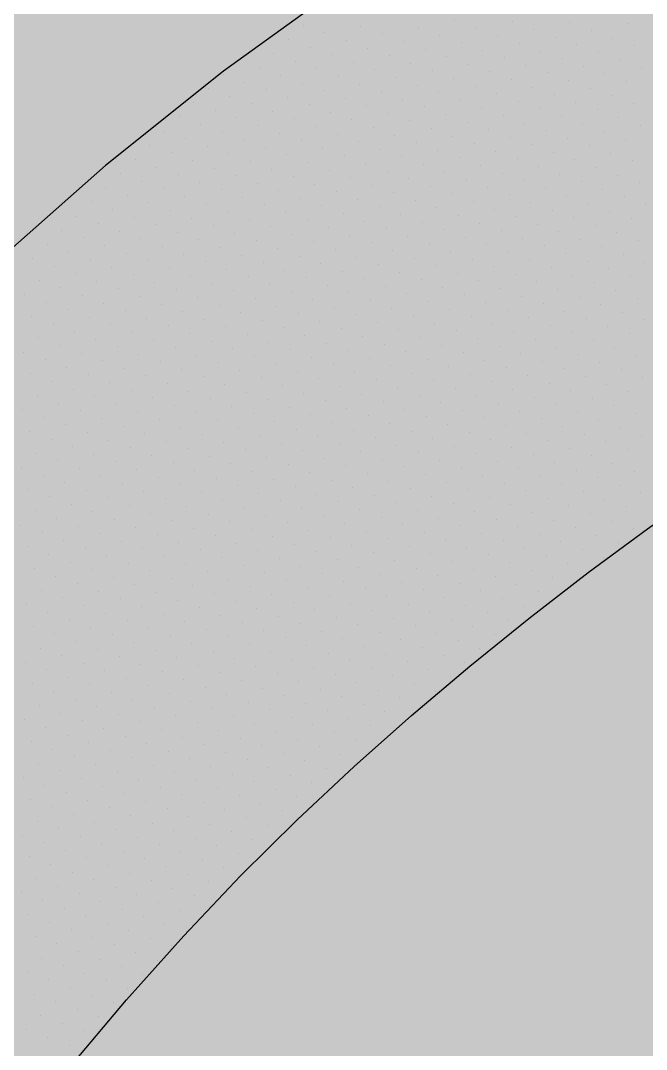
# Model space of a CAD drawing. Extents: x -427 to 62994, y 410 to 109394.
# Drawn here: x -189.521 to -189.083, y 537.967 to 538.688 of the extents above; entities that cross this region are included whole.
import ezdxf

# ---------------------------------------------------------------- set-up
doc = ezdxf.new("R2010")
doc.units = 0
doc.header["$MEASUREMENT"] = 0
for name, color, linetype in [('colore lago', 131, 'Continuous'), ('LIN010CO', 2, 'Continuous'), ('LIN018CO', 6, 'Continuous')]:
    doc.layers.add(name, color=color, linetype=linetype)

# ---------------------------------------------------------------- blocks, each defined once
blk = doc.blocks.new('*X43')
at = {"color": 0}
for p, q in [((261.74065, 628.523), (261.74065, 628.523)), ((261.737475, 628.51665), (261.737475, 628.51665)), ((261.743825, 628.51665), (261.743825, 628.51665)), ((261.750175, 628.51665), (261.750175, 628.51665)), ((261.756525, 628.51665), (261.756525, 628.51665)), ((261.762875, 628.51665), (261.762875, 628.51665)), ((261.769225, 628.51665), (261.769225, 628.51665)), ((261.775575, 628.51665), (261.775575, 628.51665)), ((261.781925, 628.51665), (261.781925, 628.51665)), ((261.788275, 628.51665), (261.788275, 628.51665)), ((261.794625, 628.51665), (261.794625, 628.51665)), ((261.800975, 628.51665), (261.800975, 628.51665)), ((261.807325, 628.51665), (261.807325, 628.51665)), ((261.813675, 628.51665), (261.813675, 628.51665)), ((261.820025, 628.51665), (261.820025, 628.51665)), ((261.72795, 628.5103), (261.72795, 628.5103)), ((261.7343, 628.5103), (261.7343, 628.5103)), ((261.74065, 628.5103), (261.74065, 628.5103)), ((261.747, 628.5103), (261.747, 628.5103)), ((261.75335, 628.5103), (261.75335, 628.5103)), ((261.7597, 628.5103), (261.7597, 628.5103)), ((261.76605, 628.5103), (261.76605, 628.5103)), ((261.7724, 628.5103), (261.7724, 628.5103)), ((261.77875, 628.5103), (261.77875, 628.5103)), ((261.7851, 628.5103), (261.7851, 628.5103)), ((261.79145, 628.5103), (261.79145, 628.5103)), ((261.7978, 628.5103), (261.7978, 628.5103)), ((261.80415, 628.5103), (261.80415, 628.5103)), ((261.8105, 628.5103), (261.8105, 628.5103)), ((261.81685, 628.5103), (261.81685, 628.5103)), ((261.8232, 628.5103), (261.8232, 628.5103)), ((261.82955, 628.5103), (261.82955, 628.5103)), ((261.8359, 628.5103), (261.8359, 628.5103)), ((261.84225, 628.5103), (261.84225, 628.5103)), ((261.8486, 628.5103), (261.8486, 628.5103)), ((261.724775, 628.50395), (261.724775, 628.50395)), ((261.731125, 628.50395), (261.731125, 628.50395)), ((261.737475, 628.50395), (261.737475, 628.50395)), ((261.743825, 628.50395), (261.743825, 628.50395)), ((261.750175, 628.50395), (261.750175, 628.50395)), ((261.756525, 628.50395), (261.756525, 628.50395)), ((261.762875, 628.50395), (261.762875, 628.50395)), ((261.769225, 628.50395), (261.769225, 628.50395)), ((261.775575, 628.50395), (261.775575, 628.50395)), ((261.781925, 628.50395), (261.781925, 628.50395)), ((261.788275, 628.50395), (261.788275, 628.50395)), ((261.794625, 628.50395), (261.794625, 628.50395)), ((261.800975, 628.50395), (261.800975, 628.50395)), ((261.807325, 628.50395), (261.807325, 628.50395)), ((261.813675, 628.50395), (261.813675, 628.50395)), ((261.820025, 628.50395), (261.820025, 628.50395)), ((261.826375, 628.50395), (261.826375, 628.50395)), ((261.832725, 628.50395), (261.832725, 628.50395)), ((261.839075, 628.50395), (261.839075, 628.50395)), ((261.845425, 628.50395), (261.845425, 628.50395)), ((261.851775, 628.50395), (261.851775, 628.50395)), ((261.71525, 628.4976), (261.71525, 628.4976)), ((261.7216, 628.4976), (261.7216, 628.4976)), ((261.72795, 628.4976), (261.72795, 628.4976)), ((261.7343, 628.4976), (261.7343, 628.4976)), ((261.74065, 628.4976), (261.74065, 628.4976)), ((261.747, 628.4976), (261.747, 628.4976)), ((261.75335, 628.4976), (261.75335, 628.4976)), ((261.7597, 628.4976), (261.7597, 628.4976)), ((261.76605, 628.4976), (261.76605, 628.4976)), ((261.7724, 628.4976), (261.7724, 628.4976)), ((261.77875, 628.4976), (261.77875, 628.4976)), ((261.7851, 628.4976), (261.7851, 628.4976)), ((261.79145, 628.4976), (261.79145, 628.4976)), ((261.7978, 628.4976), (261.7978, 628.4976)), ((261.80415, 628.4976), (261.80415, 628.4976)), ((261.8105, 628.4976), (261.8105, 628.4976)), ((261.81685, 628.4976), (261.81685, 628.4976)), ((261.8232, 628.4976), (261.8232, 628.4976)), ((261.82955, 628.4976), (261.82955, 628.4976)), ((261.8359, 628.4976), (261.8359, 628.4976)), ((261.84225, 628.4976), (261.84225, 628.4976)), ((261.8486, 628.4976), (261.8486, 628.4976)), ((261.85495, 628.4976), (261.85495, 628.4976)), ((261.8613, 628.4976), (261.8613, 628.4976)), ((261.712075, 628.49125), (261.712075, 628.49125)), ((261.718425, 628.49125), (261.718425, 628.49125)), ((261.724775, 628.49125), (261.724775, 628.49125)), ((261.731125, 628.49125), (261.731125, 628.49125)), ((261.737475, 628.49125), (261.737475, 628.49125)), ((261.743825, 628.49125), (261.743825, 628.49125)), ((261.750175, 628.49125), (261.750175, 628.49125)), ((261.756525, 628.49125), (261.756525, 628.49125)), ((261.762875, 628.49125), (261.762875, 628.49125)), ((261.769225, 628.49125), (261.769225, 628.49125)), ((261.775575, 628.49125), (261.775575, 628.49125)), ((261.781925, 628.49125), (261.781925, 628.49125)), ((261.788275, 628.49125), (261.788275, 628.49125)), ((261.794625, 628.49125), (261.794625, 628.49125)), ((261.800975, 628.49125), (261.800975, 628.49125)), ((261.807325, 628.49125), (261.807325, 628.49125)), ((261.813675, 628.49125), (261.813675, 628.49125)), ((261.820025, 628.49125), (261.820025, 628.49125)), ((261.826375, 628.49125), (261.826375, 628.49125)), ((261.832725, 628.49125), (261.832725, 628.49125)), ((261.839075, 628.49125), (261.839075, 628.49125)), ((261.845425, 628.49125), (261.845425, 628.49125)), ((261.851775, 628.49125), (261.851775, 628.49125)), ((261.858125, 628.49125), (261.858125, 628.49125)), ((261.864475, 628.49125), (261.864475, 628.49125)), ((261.70255, 628.4849), (261.70255, 628.4849)), ((261.7089, 628.4849), (261.7089, 628.4849)), ((261.71525, 628.4849), (261.71525, 628.4849)), ((261.7216, 628.4849), (261.7216, 628.4849)), ((261.72795, 628.4849), (261.72795, 628.4849)), ((261.7343, 628.4849), (261.7343, 628.4849)), ((261.74065, 628.4849), (261.74065, 628.4849)), ((261.747, 628.4849), (261.747, 628.4849)), ((261.75335, 628.4849), (261.75335, 628.4849)), ((261.7597, 628.4849), (261.7597, 628.4849)), ((261.76605, 628.4849), (261.76605, 628.4849)), ((261.7724, 628.4849), (261.7724, 628.4849)), ((261.77875, 628.4849), (261.77875, 628.4849)), ((261.7851, 628.4849), (261.7851, 628.4849)), ((261.79145, 628.4849), (261.79145, 628.4849)), ((261.7978, 628.4849), (261.7978, 628.4849)), ((261.80415, 628.4849), (261.80415, 628.4849)), ((261.8105, 628.4849), (261.8105, 628.4849)), ((261.81685, 628.4849), (261.81685, 628.4849)), ((261.8232, 628.4849), (261.8232, 628.4849)), ((261.82955, 628.4849), (261.82955, 628.4849)), ((261.8359, 628.4849), (261.8359, 628.4849)), ((261.84225, 628.4849), (261.84225, 628.4849)), ((261.8486, 628.4849), (261.8486, 628.4849)), ((261.85495, 628.4849), (261.85495, 628.4849)), ((261.8613, 628.4849), (261.8613, 628.4849)), ((261.86765, 628.4849), (261.86765, 628.4849)), ((261.874, 628.4849), (261.874, 628.4849)), ((261.699375, 628.47855), (261.699375, 628.47855)), ((261.705725, 628.47855), (261.705725, 628.47855)), ((261.712075, 628.47855), (261.712075, 628.47855)), ((261.718425, 628.47855), (261.718425, 628.47855)), ((261.724775, 628.47855), (261.724775, 628.47855)), ((261.731125, 628.47855), (261.731125, 628.47855)), ((261.737475, 628.47855), (261.737475, 628.47855)), ((261.743825, 628.47855), (261.743825, 628.47855)), ((261.750175, 628.47855), (261.750175, 628.47855)), ((261.756525, 628.47855), (261.756525, 628.47855)), ((261.762875, 628.47855), (261.762875, 628.47855)), ((261.769225, 628.47855), (261.769225, 628.47855)), ((261.775575, 628.47855), (261.775575, 628.47855)), ((261.781925, 628.47855), (261.781925, 628.47855)), ((261.788275, 628.47855), (261.788275, 628.47855)), ((261.794625, 628.47855), (261.794625, 628.47855)), ((261.800975, 628.47855), (261.800975, 628.47855)), ((261.807325, 628.47855), (261.807325, 628.47855)), ((261.813675, 628.47855), (261.813675, 628.47855)), ((261.820025, 628.47855), (261.820025, 628.47855)), ((261.826375, 628.47855), (261.826375, 628.47855)), ((261.832725, 628.47855), (261.832725, 628.47855)), ((261.839075, 628.47855), (261.839075, 628.47855)), ((261.845425, 628.47855), (261.845425, 628.47855)), ((261.851775, 628.47855), (261.851775, 628.47855)), ((261.858125, 628.47855), (261.858125, 628.47855)), ((261.864475, 628.47855), (261.864475, 628.47855)), ((261.870825, 628.47855), (261.870825, 628.47855)), ((261.877175, 628.47855), (261.877175, 628.47855)), ((261.883525, 628.47855), (261.883525, 628.47855)), ((261.68985, 628.4722), (261.68985, 628.4722)), ((261.6962, 628.4722), (261.6962, 628.4722)), ((261.70255, 628.4722), (261.70255, 628.4722)), ((261.7089, 628.4722), (261.7089, 628.4722)), ((261.71525, 628.4722), (261.71525, 628.4722)), ((261.7216, 628.4722), (261.7216, 628.4722)), ((261.72795, 628.4722), (261.72795, 628.4722)), ((261.7343, 628.4722), (261.7343, 628.4722)), ((261.74065, 628.4722), (261.74065, 628.4722)), ((261.747, 628.4722), (261.747, 628.4722)), ((261.75335, 628.4722), (261.75335, 628.4722)), ((261.7597, 628.4722), (261.7597, 628.4722)), ((261.76605, 628.4722), (261.76605, 628.4722)), ((261.7724, 628.4722), (261.7724, 628.4722)), ((261.77875, 628.4722), (261.77875, 628.4722)), ((261.7851, 628.4722), (261.7851, 628.4722)), ((261.79145, 628.4722), (261.79145, 628.4722)), ((261.7978, 628.4722), (261.7978, 628.4722)), ((261.80415, 628.4722), (261.80415, 628.4722)), ((261.8105, 628.4722), (261.8105, 628.4722)), ((261.81685, 628.4722), (261.81685, 628.4722)), ((261.8232, 628.4722), (261.8232, 628.4722)), ((261.82955, 628.4722), (261.82955, 628.4722)), ((261.8359, 628.4722), (261.8359, 628.4722)), ((261.84225, 628.4722), (261.84225, 628.4722)), ((261.8486, 628.4722), (261.8486, 628.4722)), ((261.85495, 628.4722), (261.85495, 628.4722)), ((261.8613, 628.4722), (261.8613, 628.4722)), ((261.86765, 628.4722), (261.86765, 628.4722)), ((261.874, 628.4722), (261.874, 628.4722)), ((261.88035, 628.4722), (261.88035, 628.4722)), ((261.8867, 628.4722), (261.8867, 628.4722)), ((261.686675, 628.46585), (261.686675, 628.46585)), ((261.693025, 628.46585), (261.693025, 628.46585)), ((261.699375, 628.46585), (261.699375, 628.46585)), ((261.705725, 628.46585), (261.705725, 628.46585)), ((261.712075, 628.46585), (261.712075, 628.46585)), ((261.718425, 628.46585), (261.718425, 628.46585)), ((261.724775, 628.46585), (261.724775, 628.46585)), ((261.731125, 628.46585), (261.731125, 628.46585)), ((261.737475, 628.46585), (261.737475, 628.46585)), ((261.743825, 628.46585), (261.743825, 628.46585)), ((261.750175, 628.46585), (261.750175, 628.46585)), ((261.756525, 628.46585), (261.756525, 628.46585)), ((261.762875, 628.46585), (261.762875, 628.46585)), ((261.769225, 628.46585), (261.769225, 628.46585)), ((261.775575, 628.46585), (261.775575, 628.46585)), ((261.781925, 628.46585), (261.781925, 628.46585)), ((261.788275, 628.46585), (261.788275, 628.46585)), ((261.794625, 628.46585), (261.794625, 628.46585)), ((261.800975, 628.46585), (261.800975, 628.46585)), ((261.807325, 628.46585), (261.807325, 628.46585)), ((261.813675, 628.46585), (261.813675, 628.46585)), ((261.820025, 628.46585), (261.820025, 628.46585)), ((261.826375, 628.46585), (261.826375, 628.46585)), ((261.832725, 628.46585), (261.832725, 628.46585)), ((261.839075, 628.46585), (261.839075, 628.46585)), ((261.845425, 628.46585), (261.845425, 628.46585)), ((261.851775, 628.46585), (261.851775, 628.46585)), ((261.858125, 628.46585), (261.858125, 628.46585)), ((261.864475, 628.46585), (261.864475, 628.46585)), ((261.870825, 628.46585), (261.870825, 628.46585)), ((261.877175, 628.46585), (261.877175, 628.46585)), ((261.883525, 628.46585), (261.883525, 628.46585)), ((261.889875, 628.46585), (261.889875, 628.46585)), ((261.896225, 628.46585), (261.896225, 628.46585)), ((261.67715, 628.4595), (261.67715, 628.4595)), ((261.6835, 628.4595), (261.6835, 628.4595)), ((261.68985, 628.4595), (261.68985, 628.4595)), ((261.6962, 628.4595), (261.6962, 628.4595)), ((261.70255, 628.4595), (261.70255, 628.4595)), ((261.7089, 628.4595), (261.7089, 628.4595)), ((261.71525, 628.4595), (261.71525, 628.4595)), ((261.7216, 628.4595), (261.7216, 628.4595)), ((261.72795, 628.4595), (261.72795, 628.4595)), ((261.7343, 628.4595), (261.7343, 628.4595)), ((261.74065, 628.4595), (261.74065, 628.4595)), ((261.747, 628.4595), (261.747, 628.4595)), ((261.75335, 628.4595), (261.75335, 628.4595)), ((261.7597, 628.4595), (261.7597, 628.4595)), ((261.76605, 628.4595), (261.76605, 628.4595)), ((261.7724, 628.4595), (261.7724, 628.4595)), ((261.77875, 628.4595), (261.77875, 628.4595)), ((261.7851, 628.4595), (261.7851, 628.4595)), ((261.79145, 628.4595), (261.79145, 628.4595)), ((261.7978, 628.4595), (261.7978, 628.4595)), ((261.80415, 628.4595), (261.80415, 628.4595)), ((261.8105, 628.4595), (261.8105, 628.4595)), ((261.81685, 628.4595), (261.81685, 628.4595)), ((261.8232, 628.4595), (261.8232, 628.4595)), ((261.82955, 628.4595), (261.82955, 628.4595)), ((261.8359, 628.4595), (261.8359, 628.4595)), ((261.84225, 628.4595), (261.84225, 628.4595)), ((261.8486, 628.4595), (261.8486, 628.4595)), ((261.85495, 628.4595), (261.85495, 628.4595)), ((261.8613, 628.4595), (261.8613, 628.4595)), ((261.86765, 628.4595), (261.86765, 628.4595)), ((261.874, 628.4595), (261.874, 628.4595)), ((261.88035, 628.4595), (261.88035, 628.4595)), ((261.8867, 628.4595), (261.8867, 628.4595)), ((261.89305, 628.4595), (261.89305, 628.4595)), ((261.8994, 628.4595), (261.8994, 628.4595)), ((261.673975, 628.45315), (261.673975, 628.45315)), ((261.680325, 628.45315), (261.680325, 628.45315)), ((261.686675, 628.45315), (261.686675, 628.45315)), ((261.693025, 628.45315), (261.693025, 628.45315)), ((261.699375, 628.45315), (261.699375, 628.45315)), ((261.705725, 628.45315), (261.705725, 628.45315)), ((261.712075, 628.45315), (261.712075, 628.45315)), ((261.718425, 628.45315), (261.718425, 628.45315)), ((261.724775, 628.45315), (261.724775, 628.45315)), ((261.731125, 628.45315), (261.731125, 628.45315)), ((261.737475, 628.45315), (261.737475, 628.45315)), ((261.743825, 628.45315), (261.743825, 628.45315)), ((261.750175, 628.45315), (261.750175, 628.45315)), ((261.756525, 628.45315), (261.756525, 628.45315)), ((261.762875, 628.45315), (261.762875, 628.45315)), ((261.769225, 628.45315), (261.769225, 628.45315)), ((261.775575, 628.45315), (261.775575, 628.45315)), ((261.781925, 628.45315), (261.781925, 628.45315)), ((261.788275, 628.45315), (261.788275, 628.45315)), ((261.794625, 628.45315), (261.794625, 628.45315)), ((261.800975, 628.45315), (261.800975, 628.45315)), ((261.807325, 628.45315), (261.807325, 628.45315)), ((261.813675, 628.45315), (261.813675, 628.45315)), ((261.820025, 628.45315), (261.820025, 628.45315)), ((261.826375, 628.45315), (261.826375, 628.45315)), ((261.832725, 628.45315), (261.832725, 628.45315)), ((261.839075, 628.45315), (261.839075, 628.45315)), ((261.845425, 628.45315), (261.845425, 628.45315)), ((261.851775, 628.45315), (261.851775, 628.45315)), ((261.858125, 628.45315), (261.858125, 628.45315)), ((261.864475, 628.45315), (261.864475, 628.45315)), ((261.870825, 628.45315), (261.870825, 628.45315)), ((261.877175, 628.45315), (261.877175, 628.45315)), ((261.883525, 628.45315), (261.883525, 628.45315)), ((261.889875, 628.45315), (261.889875, 628.45315)), ((261.896225, 628.45315), (261.896225, 628.45315)), ((261.902575, 628.45315), (261.902575, 628.45315)), ((261.908925, 628.45315), (261.908925, 628.45315)), ((261.6708, 628.4468), (261.6708, 628.4468)), ((261.67715, 628.4468), (261.67715, 628.4468)), ((261.6835, 628.4468), (261.6835, 628.4468)), ((261.68985, 628.4468), (261.68985, 628.4468)), ((261.6962, 628.4468), (261.6962, 628.4468)), ((261.70255, 628.4468), (261.70255, 628.4468)), ((261.7089, 628.4468), (261.7089, 628.4468)), ((261.71525, 628.4468), (261.71525, 628.4468)), ((261.7216, 628.4468), (261.7216, 628.4468)), ((261.72795, 628.4468), (261.72795, 628.4468)), ((261.7343, 628.4468), (261.7343, 628.4468)), ((261.74065, 628.4468), (261.74065, 628.4468)), ((261.747, 628.4468), (261.747, 628.4468)), ((261.75335, 628.4468), (261.75335, 628.4468)), ((261.7597, 628.4468), (261.7597, 628.4468)), ((261.76605, 628.4468), (261.76605, 628.4468)), ((261.7724, 628.4468), (261.7724, 628.4468)), ((261.77875, 628.4468), (261.77875, 628.4468)), ((261.7851, 628.4468), (261.7851, 628.4468)), ((261.79145, 628.4468), (261.79145, 628.4468)), ((261.7978, 628.4468), (261.7978, 628.4468)), ((261.80415, 628.4468), (261.80415, 628.4468)), ((261.8105, 628.4468), (261.8105, 628.4468)), ((261.81685, 628.4468), (261.81685, 628.4468)), ((261.8232, 628.4468), (261.8232, 628.4468)), ((261.82955, 628.4468), (261.82955, 628.4468)), ((261.8359, 628.4468), (261.8359, 628.4468)), ((261.84225, 628.4468), (261.84225, 628.4468)), ((261.8486, 628.4468), (261.8486, 628.4468)), ((261.85495, 628.4468), (261.85495, 628.4468)), ((261.8613, 628.4468), (261.8613, 628.4468)), ((261.86765, 628.4468), (261.86765, 628.4468)), ((261.874, 628.4468), (261.874, 628.4468)), ((261.88035, 628.4468), (261.88035, 628.4468)), ((261.8867, 628.4468), (261.8867, 628.4468)), ((261.89305, 628.4468), (261.89305, 628.4468)), ((261.8994, 628.4468), (261.8994, 628.4468)), ((261.90575, 628.4468), (261.90575, 628.4468)), ((261.9121, 628.4468), (261.9121, 628.4468)), ((261.661275, 628.44045), (261.661275, 628.44045)), ((261.667625, 628.44045), (261.667625, 628.44045)), ((261.673975, 628.44045), (261.673975, 628.44045)), ((261.680325, 628.44045), (261.680325, 628.44045)), ((261.686675, 628.44045), (261.686675, 628.44045)), ((261.693025, 628.44045), (261.693025, 628.44045)), ((261.699375, 628.44045), (261.699375, 628.44045)), ((261.705725, 628.44045), (261.705725, 628.44045)), ((261.712075, 628.44045), (261.712075, 628.44045)), ((261.718425, 628.44045), (261.718425, 628.44045)), ((261.724775, 628.44045), (261.724775, 628.44045)), ((261.731125, 628.44045), (261.731125, 628.44045)), ((261.737475, 628.44045), (261.737475, 628.44045)), ((261.743825, 628.44045), (261.743825, 628.44045)), ((261.750175, 628.44045), (261.750175, 628.44045)), ((261.756525, 628.44045), (261.756525, 628.44045)), ((261.762875, 628.44045), (261.762875, 628.44045)), ((261.769225, 628.44045), (261.769225, 628.44045)), ((261.775575, 628.44045), (261.775575, 628.44045)), ((261.781925, 628.44045), (261.781925, 628.44045)), ((261.788275, 628.44045), (261.788275, 628.44045)), ((261.794625, 628.44045), (261.794625, 628.44045)), ((261.800975, 628.44045), (261.800975, 628.44045)), ((261.807325, 628.44045), (261.807325, 628.44045)), ((261.813675, 628.44045), (261.813675, 628.44045)), ((261.820025, 628.44045), (261.820025, 628.44045)), ((261.826375, 628.44045), (261.826375, 628.44045)), ((261.832725, 628.44045), (261.832725, 628.44045)), ((261.839075, 628.44045), (261.839075, 628.44045)), ((261.845425, 628.44045), (261.845425, 628.44045)), ((261.851775, 628.44045), (261.851775, 628.44045)), ((261.858125, 628.44045), (261.858125, 628.44045)), ((261.864475, 628.44045), (261.864475, 628.44045)), ((261.870825, 628.44045), (261.870825, 628.44045)), ((261.877175, 628.44045), (261.877175, 628.44045)), ((261.883525, 628.44045), (261.883525, 628.44045)), ((261.889875, 628.44045), (261.889875, 628.44045)), ((261.896225, 628.44045), (261.896225, 628.44045)), ((261.902575, 628.44045), (261.902575, 628.44045)), ((261.908925, 628.44045), (261.908925, 628.44045)), ((261.915275, 628.44045), (261.915275, 628.44045)), ((261.921625, 628.44045), (261.921625, 628.44045)), ((261.6581, 628.4341), (261.6581, 628.4341)), ((261.66445, 628.4341), (261.66445, 628.4341)), ((261.6708, 628.4341), (261.6708, 628.4341)), ((261.67715, 628.4341), (261.67715, 628.4341)), ((261.6835, 628.4341), (261.6835, 628.4341)), ((261.68985, 628.4341), (261.68985, 628.4341)), ((261.6962, 628.4341), (261.6962, 628.4341)), ((261.70255, 628.4341), (261.70255, 628.4341)), ((261.7089, 628.4341), (261.7089, 628.4341)), ((261.71525, 628.4341), (261.71525, 628.4341)), ((261.7216, 628.4341), (261.7216, 628.4341)), ((261.72795, 628.4341), (261.72795, 628.4341)), ((261.7343, 628.4341), (261.7343, 628.4341)), ((261.74065, 628.4341), (261.74065, 628.4341)), ((261.747, 628.4341), (261.747, 628.4341)), ((261.75335, 628.4341), (261.75335, 628.4341)), ((261.7597, 628.4341), (261.7597, 628.4341)), ((261.76605, 628.4341), (261.76605, 628.4341)), ((261.7724, 628.4341), (261.7724, 628.4341)), ((261.77875, 628.4341), (261.77875, 628.4341)), ((261.7851, 628.4341), (261.7851, 628.4341)), ((261.79145, 628.4341), (261.79145, 628.4341)), ((261.7978, 628.4341), (261.7978, 628.4341)), ((261.80415, 628.4341), (261.80415, 628.4341)), ((261.8105, 628.4341), (261.8105, 628.4341)), ((261.81685, 628.4341), (261.81685, 628.4341)), ((261.8232, 628.4341), (261.8232, 628.4341)), ((261.82955, 628.4341), (261.82955, 628.4341)), ((261.8359, 628.4341), (261.8359, 628.4341)), ((261.84225, 628.4341), (261.84225, 628.4341)), ((261.8486, 628.4341), (261.8486, 628.4341)), ((261.85495, 628.4341), (261.85495, 628.4341)), ((261.8613, 628.4341), (261.8613, 628.4341)), ((261.86765, 628.4341), (261.86765, 628.4341)), ((261.874, 628.4341), (261.874, 628.4341)), ((261.88035, 628.4341), (261.88035, 628.4341)), ((261.8867, 628.4341), (261.8867, 628.4341)), ((261.89305, 628.4341), (261.89305, 628.4341)), ((261.8994, 628.4341), (261.8994, 628.4341)), ((261.90575, 628.4341), (261.90575, 628.4341)), ((261.9121, 628.4341), (261.9121, 628.4341)), ((261.91845, 628.4341), (261.91845, 628.4341)), ((261.648575, 628.42775), (261.648575, 628.42775)), ((261.654925, 628.42775), (261.654925, 628.42775)), ((261.661275, 628.42775), (261.661275, 628.42775)), ((261.667625, 628.42775), (261.667625, 628.42775)), ((261.673975, 628.42775), (261.673975, 628.42775)), ((261.680325, 628.42775), (261.680325, 628.42775)), ((261.686675, 628.42775), (261.686675, 628.42775)), ((261.693025, 628.42775), (261.693025, 628.42775)), ((261.699375, 628.42775), (261.699375, 628.42775)), ((261.705725, 628.42775), (261.705725, 628.42775)), ((261.712075, 628.42775), (261.712075, 628.42775)), ((261.718425, 628.42775), (261.718425, 628.42775)), ((261.724775, 628.42775), (261.724775, 628.42775)), ((261.731125, 628.42775), (261.731125, 628.42775)), ((261.737475, 628.42775), (261.737475, 628.42775)), ((261.743825, 628.42775), (261.743825, 628.42775)), ((261.750175, 628.42775), (261.750175, 628.42775)), ((261.756525, 628.42775), (261.756525, 628.42775)), ((261.762875, 628.42775), (261.762875, 628.42775)), ((261.769225, 628.42775), (261.769225, 628.42775)), ((261.775575, 628.42775), (261.775575, 628.42775)), ((261.781925, 628.42775), (261.781925, 628.42775)), ((261.788275, 628.42775), (261.788275, 628.42775)), ((261.794625, 628.42775), (261.794625, 628.42775)), ((261.800975, 628.42775), (261.800975, 628.42775)), ((261.807325, 628.42775), (261.807325, 628.42775)), ((261.813675, 628.42775), (261.813675, 628.42775)), ((261.820025, 628.42775), (261.820025, 628.42775)), ((261.826375, 628.42775), (261.826375, 628.42775)), ((261.832725, 628.42775), (261.832725, 628.42775)), ((261.839075, 628.42775), (261.839075, 628.42775)), ((261.845425, 628.42775), (261.845425, 628.42775)), ((261.851775, 628.42775), (261.851775, 628.42775)), ((261.858125, 628.42775), (261.858125, 628.42775)), ((261.864475, 628.42775), (261.864475, 628.42775)), ((261.870825, 628.42775), (261.870825, 628.42775)), ((261.877175, 628.42775), (261.877175, 628.42775)), ((261.883525, 628.42775), (261.883525, 628.42775)), ((261.889875, 628.42775), (261.889875, 628.42775)), ((261.896225, 628.42775), (261.896225, 628.42775)), ((261.902575, 628.42775), (261.902575, 628.42775)), ((261.908925, 628.42775), (261.908925, 628.42775)), ((261.915275, 628.42775), (261.915275, 628.42775)), ((261.6454, 628.4214), (261.6454, 628.4214)), ((261.65175, 628.4214), (261.65175, 628.4214)), ((261.6581, 628.4214), (261.6581, 628.4214)), ((261.66445, 628.4214), (261.66445, 628.4214)), ((261.6708, 628.4214), (261.6708, 628.4214)), ((261.67715, 628.4214), (261.67715, 628.4214)), ((261.6835, 628.4214), (261.6835, 628.4214)), ((261.68985, 628.4214), (261.68985, 628.4214)), ((261.6962, 628.4214), (261.6962, 628.4214)), ((261.70255, 628.4214), (261.70255, 628.4214)), ((261.7089, 628.4214), (261.7089, 628.4214)), ((261.71525, 628.4214), (261.71525, 628.4214)), ((261.7216, 628.4214), (261.7216, 628.4214)), ((261.72795, 628.4214), (261.72795, 628.4214)), ((261.7343, 628.4214), (261.7343, 628.4214)), ((261.74065, 628.4214), (261.74065, 628.4214)), ((261.747, 628.4214), (261.747, 628.4214)), ((261.75335, 628.4214), (261.75335, 628.4214)), ((261.7597, 628.4214), (261.7597, 628.4214)), ((261.76605, 628.4214), (261.76605, 628.4214)), ((261.7724, 628.4214), (261.7724, 628.4214)), ((261.77875, 628.4214), (261.77875, 628.4214)), ((261.7851, 628.4214), (261.7851, 628.4214)), ((261.79145, 628.4214), (261.79145, 628.4214)), ((261.7978, 628.4214), (261.7978, 628.4214)), ((261.80415, 628.4214), (261.80415, 628.4214)), ((261.8105, 628.4214), (261.8105, 628.4214)), ((261.81685, 628.4214), (261.81685, 628.4214)), ((261.8232, 628.4214), (261.8232, 628.4214)), ((261.82955, 628.4214), (261.82955, 628.4214)), ((261.8359, 628.4214), (261.8359, 628.4214)), ((261.84225, 628.4214), (261.84225, 628.4214)), ((261.8486, 628.4214), (261.8486, 628.4214)), ((261.85495, 628.4214), (261.85495, 628.4214)), ((261.8613, 628.4214), (261.8613, 628.4214)), ((261.86765, 628.4214), (261.86765, 628.4214)), ((261.874, 628.4214), (261.874, 628.4214)), ((261.88035, 628.4214), (261.88035, 628.4214)), ((261.8867, 628.4214), (261.8867, 628.4214)), ((261.89305, 628.4214), (261.89305, 628.4214)), ((261.8994, 628.4214), (261.8994, 628.4214)), ((261.90575, 628.4214), (261.90575, 628.4214)), ((261.635875, 628.41505), (261.635875, 628.41505)), ((261.642225, 628.41505), (261.642225, 628.41505)), ((261.648575, 628.41505), (261.648575, 628.41505)), ((261.654925, 628.41505), (261.654925, 628.41505)), ((261.661275, 628.41505), (261.661275, 628.41505)), ((261.667625, 628.41505), (261.667625, 628.41505)), ((261.673975, 628.41505), (261.673975, 628.41505)), ((261.680325, 628.41505), (261.680325, 628.41505)), ((261.686675, 628.41505), (261.686675, 628.41505)), ((261.693025, 628.41505), (261.693025, 628.41505)), ((261.699375, 628.41505), (261.699375, 628.41505)), ((261.705725, 628.41505), (261.705725, 628.41505)), ((261.712075, 628.41505), (261.712075, 628.41505)), ((261.718425, 628.41505), (261.718425, 628.41505)), ((261.724775, 628.41505), (261.724775, 628.41505)), ((261.731125, 628.41505), (261.731125, 628.41505)), ((261.737475, 628.41505), (261.737475, 628.41505)), ((261.743825, 628.41505), (261.743825, 628.41505)), ((261.750175, 628.41505), (261.750175, 628.41505)), ((261.756525, 628.41505), (261.756525, 628.41505)), ((261.762875, 628.41505), (261.762875, 628.41505)), ((261.769225, 628.41505), (261.769225, 628.41505)), ((261.775575, 628.41505), (261.775575, 628.41505)), ((261.781925, 628.41505), (261.781925, 628.41505)), ((261.788275, 628.41505), (261.788275, 628.41505)), ((261.794625, 628.41505), (261.794625, 628.41505)), ((261.800975, 628.41505), (261.800975, 628.41505)), ((261.807325, 628.41505), (261.807325, 628.41505)), ((261.813675, 628.41505), (261.813675, 628.41505)), ((261.820025, 628.41505), (261.820025, 628.41505)), ((261.826375, 628.41505), (261.826375, 628.41505)), ((261.832725, 628.41505), (261.832725, 628.41505)), ((261.839075, 628.41505), (261.839075, 628.41505)), ((261.845425, 628.41505), (261.845425, 628.41505)), ((261.851775, 628.41505), (261.851775, 628.41505)), ((261.858125, 628.41505), (261.858125, 628.41505)), ((261.864475, 628.41505), (261.864475, 628.41505)), ((261.870825, 628.41505), (261.870825, 628.41505)), ((261.877175, 628.41505), (261.877175, 628.41505)), ((261.883525, 628.41505), (261.883525, 628.41505)), ((261.889875, 628.41505), (261.889875, 628.41505)), ((261.896225, 628.41505), (261.896225, 628.41505)), ((261.902575, 628.41505), (261.902575, 628.41505)), ((261.6327, 628.4087), (261.6327, 628.4087)), ((261.63905, 628.4087), (261.63905, 628.4087)), ((261.6454, 628.4087), (261.6454, 628.4087)), ((261.65175, 628.4087), (261.65175, 628.4087)), ((261.6581, 628.4087), (261.6581, 628.4087)), ((261.66445, 628.4087), (261.66445, 628.4087)), ((261.6708, 628.4087), (261.6708, 628.4087)), ((261.67715, 628.4087), (261.67715, 628.4087)), ((261.6835, 628.4087), (261.6835, 628.4087)), ((261.68985, 628.4087), (261.68985, 628.4087)), ((261.6962, 628.4087), (261.6962, 628.4087)), ((261.70255, 628.4087), (261.70255, 628.4087)), ((261.7089, 628.4087), (261.7089, 628.4087)), ((261.71525, 628.4087), (261.71525, 628.4087)), ((261.7216, 628.4087), (261.7216, 628.4087)), ((261.72795, 628.4087), (261.72795, 628.4087)), ((261.7343, 628.4087), (261.7343, 628.4087)), ((261.74065, 628.4087), (261.74065, 628.4087)), ((261.747, 628.4087), (261.747, 628.4087)), ((261.75335, 628.4087), (261.75335, 628.4087)), ((261.7597, 628.4087), (261.7597, 628.4087)), ((261.76605, 628.4087), (261.76605, 628.4087)), ((261.7724, 628.4087), (261.7724, 628.4087)), ((261.77875, 628.4087), (261.77875, 628.4087)), ((261.7851, 628.4087), (261.7851, 628.4087)), ((261.79145, 628.4087), (261.79145, 628.4087)), ((261.7978, 628.4087), (261.7978, 628.4087)), ((261.80415, 628.4087), (261.80415, 628.4087)), ((261.8105, 628.4087), (261.8105, 628.4087)), ((261.81685, 628.4087), (261.81685, 628.4087)), ((261.8232, 628.4087), (261.8232, 628.4087)), ((261.82955, 628.4087), (261.82955, 628.4087)), ((261.8359, 628.4087), (261.8359, 628.4087)), ((261.84225, 628.4087), (261.84225, 628.4087)), ((261.8486, 628.4087), (261.8486, 628.4087)), ((261.85495, 628.4087), (261.85495, 628.4087)), ((261.8613, 628.4087), (261.8613, 628.4087)), ((261.86765, 628.4087), (261.86765, 628.4087)), ((261.874, 628.4087), (261.874, 628.4087)), ((261.88035, 628.4087), (261.88035, 628.4087)), ((261.8867, 628.4087), (261.8867, 628.4087)), ((261.89305, 628.4087), (261.89305, 628.4087)), ((261.623175, 628.40235), (261.623175, 628.40235)), ((261.629525, 628.40235), (261.629525, 628.40235)), ((261.635875, 628.40235), (261.635875, 628.40235)), ((261.642225, 628.40235), (261.642225, 628.40235)), ((261.648575, 628.40235), (261.648575, 628.40235)), ((261.654925, 628.40235), (261.654925, 628.40235)), ((261.661275, 628.40235), (261.661275, 628.40235)), ((261.667625, 628.40235), (261.667625, 628.40235)), ((261.673975, 628.40235), (261.673975, 628.40235)), ((261.680325, 628.40235), (261.680325, 628.40235)), ((261.686675, 628.40235), (261.686675, 628.40235)), ((261.693025, 628.40235), (261.693025, 628.40235)), ((261.699375, 628.40235), (261.699375, 628.40235)), ((261.705725, 628.40235), (261.705725, 628.40235)), ((261.712075, 628.40235), (261.712075, 628.40235)), ((261.718425, 628.40235), (261.718425, 628.40235)), ((261.724775, 628.40235), (261.724775, 628.40235)), ((261.731125, 628.40235), (261.731125, 628.40235)), ((261.737475, 628.40235), (261.737475, 628.40235)), ((261.743825, 628.40235), (261.743825, 628.40235)), ((261.750175, 628.40235), (261.750175, 628.40235)), ((261.756525, 628.40235), (261.756525, 628.40235)), ((261.762875, 628.40235), (261.762875, 628.40235)), ((261.769225, 628.40235), (261.769225, 628.40235)), ((261.775575, 628.40235), (261.775575, 628.40235)), ((261.781925, 628.40235), (261.781925, 628.40235)), ((261.788275, 628.40235), (261.788275, 628.40235)), ((261.794625, 628.40235), (261.794625, 628.40235)), ((261.800975, 628.40235), (261.800975, 628.40235)), ((261.807325, 628.40235), (261.807325, 628.40235)), ((261.813675, 628.40235), (261.813675, 628.40235)), ((261.820025, 628.40235), (261.820025, 628.40235)), ((261.826375, 628.40235), (261.826375, 628.40235)), ((261.832725, 628.40235), (261.832725, 628.40235)), ((261.839075, 628.40235), (261.839075, 628.40235)), ((261.845425, 628.40235), (261.845425, 628.40235)), ((261.851775, 628.40235), (261.851775, 628.40235)), ((261.858125, 628.40235), (261.858125, 628.40235)), ((261.864475, 628.40235), (261.864475, 628.40235)), ((261.870825, 628.40235), (261.870825, 628.40235)), ((261.877175, 628.40235), (261.877175, 628.40235)), ((261.883525, 628.40235), (261.883525, 628.40235)), ((261.889875, 628.40235), (261.889875, 628.40235)), ((261.62, 628.396), (261.62, 628.396)), ((261.62635, 628.396), (261.62635, 628.396)), ((261.6327, 628.396), (261.6327, 628.396)), ((261.63905, 628.396), (261.63905, 628.396)), ((261.6454, 628.396), (261.6454, 628.396)), ((261.65175, 628.396), (261.65175, 628.396)), ((261.6581, 628.396), (261.6581, 628.396)), ((261.66445, 628.396), (261.66445, 628.396)), ((261.6708, 628.396), (261.6708, 628.396)), ((261.67715, 628.396), (261.67715, 628.396)), ((261.6835, 628.396), (261.6835, 628.396)), ((261.68985, 628.396), (261.68985, 628.396)), ((261.6962, 628.396), (261.6962, 628.396)), ((261.70255, 628.396), (261.70255, 628.396)), ((261.7089, 628.396), (261.7089, 628.396)), ((261.71525, 628.396), (261.71525, 628.396)), ((261.7216, 628.396), (261.7216, 628.396)), ((261.72795, 628.396), (261.72795, 628.396)), ((261.7343, 628.396), (261.7343, 628.396)), ((261.74065, 628.396), (261.74065, 628.396)), ((261.747, 628.396), (261.747, 628.396)), ((261.75335, 628.396), (261.75335, 628.396)), ((261.7597, 628.396), (261.7597, 628.396)), ((261.76605, 628.396), (261.76605, 628.396)), ((261.7724, 628.396), (261.7724, 628.396)), ((261.77875, 628.396), (261.77875, 628.396)), ((261.7851, 628.396), (261.7851, 628.396)), ((261.79145, 628.396), (261.79145, 628.396)), ((261.7978, 628.396), (261.7978, 628.396)), ((261.80415, 628.396), (261.80415, 628.396)), ((261.8105, 628.396), (261.8105, 628.396)), ((261.81685, 628.396), (261.81685, 628.396)), ((261.8232, 628.396), (261.8232, 628.396)), ((261.82955, 628.396), (261.82955, 628.396)), ((261.8359, 628.396), (261.8359, 628.396)), ((261.84225, 628.396), (261.84225, 628.396)), ((261.8486, 628.396), (261.8486, 628.396)), ((261.85495, 628.396), (261.85495, 628.396)), ((261.8613, 628.396), (261.8613, 628.396)), ((261.86765, 628.396), (261.86765, 628.396)), ((261.874, 628.396), (261.874, 628.396)), ((261.88035, 628.396), (261.88035, 628.396)), ((261.8867, 628.396), (261.8867, 628.396)), ((261.610475, 628.38965), (261.610475, 628.38965)), ((261.616825, 628.38965), (261.616825, 628.38965)), ((261.623175, 628.38965), (261.623175, 628.38965)), ((261.629525, 628.38965), (261.629525, 628.38965)), ((261.635875, 628.38965), (261.635875, 628.38965)), ((261.642225, 628.38965), (261.642225, 628.38965)), ((261.648575, 628.38965), (261.648575, 628.38965)), ((261.654925, 628.38965), (261.654925, 628.38965)), ((261.661275, 628.38965), (261.661275, 628.38965)), ((261.667625, 628.38965), (261.667625, 628.38965)), ((261.673975, 628.38965), (261.673975, 628.38965)), ((261.680325, 628.38965), (261.680325, 628.38965)), ((261.686675, 628.38965), (261.686675, 628.38965)), ((261.693025, 628.38965), (261.693025, 628.38965)), ((261.699375, 628.38965), (261.699375, 628.38965)), ((261.705725, 628.38965), (261.705725, 628.38965)), ((261.712075, 628.38965), (261.712075, 628.38965)), ((261.718425, 628.38965), (261.718425, 628.38965)), ((261.724775, 628.38965), (261.724775, 628.38965)), ((261.731125, 628.38965), (261.731125, 628.38965)), ((261.737475, 628.38965), (261.737475, 628.38965)), ((261.743825, 628.38965), (261.743825, 628.38965)), ((261.750175, 628.38965), (261.750175, 628.38965)), ((261.756525, 628.38965), (261.756525, 628.38965)), ((261.762875, 628.38965), (261.762875, 628.38965)), ((261.769225, 628.38965), (261.769225, 628.38965)), ((261.775575, 628.38965), (261.775575, 628.38965)), ((261.781925, 628.38965), (261.781925, 628.38965)), ((261.788275, 628.38965), (261.788275, 628.38965)), ((261.794625, 628.38965), (261.794625, 628.38965)), ((261.800975, 628.38965), (261.800975, 628.38965)), ((261.807325, 628.38965), (261.807325, 628.38965)), ((261.813675, 628.38965), (261.813675, 628.38965)), ((261.820025, 628.38965), (261.820025, 628.38965)), ((261.826375, 628.38965), (261.826375, 628.38965)), ((261.832725, 628.38965), (261.832725, 628.38965)), ((261.839075, 628.38965), (261.839075, 628.38965)), ((261.845425, 628.38965), (261.845425, 628.38965)), ((261.851775, 628.38965), (261.851775, 628.38965)), ((261.858125, 628.38965), (261.858125, 628.38965)), ((261.864475, 628.38965), (261.864475, 628.38965)), ((261.870825, 628.38965), (261.870825, 628.38965)), ((261.877175, 628.38965), (261.877175, 628.38965)), ((261.6073, 628.3833), (261.6073, 628.3833)), ((261.61365, 628.3833), (261.61365, 628.3833)), ((261.62, 628.3833), (261.62, 628.3833)), ((261.62635, 628.3833), (261.62635, 628.3833)), ((261.6327, 628.3833), (261.6327, 628.3833)), ((261.63905, 628.3833), (261.63905, 628.3833)), ((261.6454, 628.3833), (261.6454, 628.3833)), ((261.65175, 628.3833), (261.65175, 628.3833)), ((261.6581, 628.3833), (261.6581, 628.3833)), ((261.66445, 628.3833), (261.66445, 628.3833)), ((261.6708, 628.3833), (261.6708, 628.3833)), ((261.67715, 628.3833), (261.67715, 628.3833)), ((261.6835, 628.3833), (261.6835, 628.3833)), ((261.68985, 628.3833), (261.68985, 628.3833)), ((261.6962, 628.3833), (261.6962, 628.3833)), ((261.70255, 628.3833), (261.70255, 628.3833)), ((261.7089, 628.3833), (261.7089, 628.3833)), ((261.71525, 628.3833), (261.71525, 628.3833)), ((261.7216, 628.3833), (261.7216, 628.3833)), ((261.72795, 628.3833), (261.72795, 628.3833)), ((261.7343, 628.3833), (261.7343, 628.3833)), ((261.74065, 628.3833), (261.74065, 628.3833)), ((261.747, 628.3833), (261.747, 628.3833)), ((261.75335, 628.3833), (261.75335, 628.3833)), ((261.7597, 628.3833), (261.7597, 628.3833)), ((261.76605, 628.3833), (261.76605, 628.3833)), ((261.7724, 628.3833), (261.7724, 628.3833)), ((261.77875, 628.3833), (261.77875, 628.3833)), ((261.7851, 628.3833), (261.7851, 628.3833)), ((261.79145, 628.3833), (261.79145, 628.3833)), ((261.7978, 628.3833), (261.7978, 628.3833)), ((261.80415, 628.3833), (261.80415, 628.3833)), ((261.8105, 628.3833), (261.8105, 628.3833)), ((261.81685, 628.3833), (261.81685, 628.3833)), ((261.8232, 628.3833), (261.8232, 628.3833)), ((261.82955, 628.3833), (261.82955, 628.3833)), ((261.8359, 628.3833), (261.8359, 628.3833)), ((261.84225, 628.3833), (261.84225, 628.3833)), ((261.8486, 628.3833), (261.8486, 628.3833)), ((261.85495, 628.3833), (261.85495, 628.3833)), ((261.8613, 628.3833), (261.8613, 628.3833)), ((261.86765, 628.3833), (261.86765, 628.3833)), ((261.874, 628.3833), (261.874, 628.3833)), ((261.597775, 628.37695), (261.597775, 628.37695)), ((261.604125, 628.37695), (261.604125, 628.37695)), ((261.610475, 628.37695), (261.610475, 628.37695)), ((261.616825, 628.37695), (261.616825, 628.37695)), ((261.623175, 628.37695), (261.623175, 628.37695)), ((261.629525, 628.37695), (261.629525, 628.37695)), ((261.635875, 628.37695), (261.635875, 628.37695)), ((261.642225, 628.37695), (261.642225, 628.37695)), ((261.648575, 628.37695), (261.648575, 628.37695)), ((261.654925, 628.37695), (261.654925, 628.37695)), ((261.661275, 628.37695), (261.661275, 628.37695)), ((261.667625, 628.37695), (261.667625, 628.37695)), ((261.673975, 628.37695), (261.673975, 628.37695)), ((261.680325, 628.37695), (261.680325, 628.37695)), ((261.686675, 628.37695), (261.686675, 628.37695)), ((261.693025, 628.37695), (261.693025, 628.37695)), ((261.699375, 628.37695), (261.699375, 628.37695)), ((261.705725, 628.37695), (261.705725, 628.37695)), ((261.712075, 628.37695), (261.712075, 628.37695)), ((261.718425, 628.37695), (261.718425, 628.37695)), ((261.724775, 628.37695), (261.724775, 628.37695)), ((261.731125, 628.37695), (261.731125, 628.37695)), ((261.737475, 628.37695), (261.737475, 628.37695)), ((261.743825, 628.37695), (261.743825, 628.37695)), ((261.750175, 628.37695), (261.750175, 628.37695)), ((261.756525, 628.37695), (261.756525, 628.37695)), ((261.762875, 628.37695), (261.762875, 628.37695)), ((261.769225, 628.37695), (261.769225, 628.37695)), ((261.775575, 628.37695), (261.775575, 628.37695)), ((261.781925, 628.37695), (261.781925, 628.37695)), ((261.788275, 628.37695), (261.788275, 628.37695)), ((261.794625, 628.37695), (261.794625, 628.37695)), ((261.800975, 628.37695), (261.800975, 628.37695)), ((261.807325, 628.37695), (261.807325, 628.37695)), ((261.813675, 628.37695), (261.813675, 628.37695)), ((261.820025, 628.37695), (261.820025, 628.37695)), ((261.826375, 628.37695), (261.826375, 628.37695)), ((261.832725, 628.37695), (261.832725, 628.37695)), ((261.839075, 628.37695), (261.839075, 628.37695)), ((261.845425, 628.37695), (261.845425, 628.37695)), ((261.851775, 628.37695), (261.851775, 628.37695)), ((261.858125, 628.37695), (261.858125, 628.37695)), ((261.864475, 628.37695), (261.864475, 628.37695)), ((261.5946, 628.3706), (261.5946, 628.3706)), ((261.60095, 628.3706), (261.60095, 628.3706)), ((261.6073, 628.3706), (261.6073, 628.3706)), ((261.61365, 628.3706), (261.61365, 628.3706)), ((261.62, 628.3706), (261.62, 628.3706)), ((261.62635, 628.3706), (261.62635, 628.3706)), ((261.6327, 628.3706), (261.6327, 628.3706)), ((261.63905, 628.3706), (261.63905, 628.3706)), ((261.6454, 628.3706), (261.6454, 628.3706)), ((261.65175, 628.3706), (261.65175, 628.3706)), ((261.6581, 628.3706), (261.6581, 628.3706)), ((261.66445, 628.3706), (261.66445, 628.3706)), ((261.6708, 628.3706), (261.6708, 628.3706)), ((261.67715, 628.3706), (261.67715, 628.3706)), ((261.6835, 628.3706), (261.6835, 628.3706)), ((261.68985, 628.3706), (261.68985, 628.3706)), ((261.6962, 628.3706), (261.6962, 628.3706)), ((261.70255, 628.3706), (261.70255, 628.3706)), ((261.7089, 628.3706), (261.7089, 628.3706)), ((261.71525, 628.3706), (261.71525, 628.3706)), ((261.7216, 628.3706), (261.7216, 628.3706)), ((261.72795, 628.3706), (261.72795, 628.3706)), ((261.7343, 628.3706), (261.7343, 628.3706)), ((261.74065, 628.3706), (261.74065, 628.3706)), ((261.747, 628.3706), (261.747, 628.3706)), ((261.75335, 628.3706), (261.75335, 628.3706)), ((261.7597, 628.3706), (261.7597, 628.3706)), ((261.76605, 628.3706), (261.76605, 628.3706)), ((261.7724, 628.3706), (261.7724, 628.3706)), ((261.77875, 628.3706), (261.77875, 628.3706)), ((261.7851, 628.3706), (261.7851, 628.3706)), ((261.79145, 628.3706), (261.79145, 628.3706)), ((261.7978, 628.3706), (261.7978, 628.3706)), ((261.80415, 628.3706), (261.80415, 628.3706)), ((261.8105, 628.3706), (261.8105, 628.3706)), ((261.81685, 628.3706), (261.81685, 628.3706)), ((261.8232, 628.3706), (261.8232, 628.3706)), ((261.82955, 628.3706), (261.82955, 628.3706)), ((261.8359, 628.3706), (261.8359, 628.3706)), ((261.84225, 628.3706), (261.84225, 628.3706)), ((261.8486, 628.3706), (261.8486, 628.3706)), ((261.85495, 628.3706), (261.85495, 628.3706)), ((261.8613, 628.3706), (261.8613, 628.3706)), ((261.591425, 628.36425), (261.591425, 628.36425)), ((261.597775, 628.36425), (261.597775, 628.36425)), ((261.604125, 628.36425), (261.604125, 628.36425)), ((261.610475, 628.36425), (261.610475, 628.36425)), ((261.616825, 628.36425), (261.616825, 628.36425)), ((261.623175, 628.36425), (261.623175, 628.36425)), ((261.629525, 628.36425), (261.629525, 628.36425)), ((261.635875, 628.36425), (261.635875, 628.36425)), ((261.642225, 628.36425), (261.642225, 628.36425)), ((261.648575, 628.36425), (261.648575, 628.36425)), ((261.654925, 628.36425), (261.654925, 628.36425)), ((261.661275, 628.36425), (261.661275, 628.36425)), ((261.667625, 628.36425), (261.667625, 628.36425)), ((261.673975, 628.36425), (261.673975, 628.36425)), ((261.680325, 628.36425), (261.680325, 628.36425)), ((261.686675, 628.36425), (261.686675, 628.36425)), ((261.693025, 628.36425), (261.693025, 628.36425)), ((261.699375, 628.36425), (261.699375, 628.36425)), ((261.705725, 628.36425), (261.705725, 628.36425)), ((261.712075, 628.36425), (261.712075, 628.36425)), ((261.718425, 628.36425), (261.718425, 628.36425)), ((261.724775, 628.36425), (261.724775, 628.36425)), ((261.731125, 628.36425), (261.731125, 628.36425)), ((261.737475, 628.36425), (261.737475, 628.36425)), ((261.743825, 628.36425), (261.743825, 628.36425)), ((261.750175, 628.36425), (261.750175, 628.36425)), ((261.756525, 628.36425), (261.756525, 628.36425)), ((261.762875, 628.36425), (261.762875, 628.36425)), ((261.769225, 628.36425), (261.769225, 628.36425)), ((261.775575, 628.36425), (261.775575, 628.36425)), ((261.781925, 628.36425), (261.781925, 628.36425)), ((261.788275, 628.36425), (261.788275, 628.36425)), ((261.794625, 628.36425), (261.794625, 628.36425)), ((261.800975, 628.36425), (261.800975, 628.36425)), ((261.807325, 628.36425), (261.807325, 628.36425)), ((261.813675, 628.36425), (261.813675, 628.36425)), ((261.820025, 628.36425), (261.820025, 628.36425)), ((261.826375, 628.36425), (261.826375, 628.36425)), ((261.832725, 628.36425), (261.832725, 628.36425)), ((261.839075, 628.36425), (261.839075, 628.36425)), ((261.845425, 628.36425), (261.845425, 628.36425)), ((261.851775, 628.36425), (261.851775, 628.36425)), ((261.5819, 628.3579), (261.5819, 628.3579)), ((261.58825, 628.3579), (261.58825, 628.3579)), ((261.5946, 628.3579), (261.5946, 628.3579)), ((261.60095, 628.3579), (261.60095, 628.3579)), ((261.6073, 628.3579), (261.6073, 628.3579)), ((261.61365, 628.3579), (261.61365, 628.3579)), ((261.62, 628.3579), (261.62, 628.3579)), ((261.62635, 628.3579), (261.62635, 628.3579)), ((261.6327, 628.3579), (261.6327, 628.3579)), ((261.63905, 628.3579), (261.63905, 628.3579)), ((261.6454, 628.3579), (261.6454, 628.3579)), ((261.65175, 628.3579), (261.65175, 628.3579)), ((261.6581, 628.3579), (261.6581, 628.3579)), ((261.66445, 628.3579), (261.66445, 628.3579)), ((261.6708, 628.3579), (261.6708, 628.3579)), ((261.67715, 628.3579), (261.67715, 628.3579)), ((261.6835, 628.3579), (261.6835, 628.3579)), ((261.68985, 628.3579), (261.68985, 628.3579)), ((261.6962, 628.3579), (261.6962, 628.3579)), ((261.70255, 628.3579), (261.70255, 628.3579)), ((261.7089, 628.3579), (261.7089, 628.3579)), ((261.71525, 628.3579), (261.71525, 628.3579)), ((261.7216, 628.3579), (261.7216, 628.3579)), ((261.72795, 628.3579), (261.72795, 628.3579)), ((261.7343, 628.3579), (261.7343, 628.3579)), ((261.74065, 628.3579), (261.74065, 628.3579)), ((261.747, 628.3579), (261.747, 628.3579)), ((261.75335, 628.3579), (261.75335, 628.3579)), ((261.7597, 628.3579), (261.7597, 628.3579)), ((261.76605, 628.3579), (261.76605, 628.3579)), ((261.7724, 628.3579), (261.7724, 628.3579)), ((261.77875, 628.3579), (261.77875, 628.3579)), ((261.7851, 628.3579), (261.7851, 628.3579)), ((261.79145, 628.3579), (261.79145, 628.3579)), ((261.7978, 628.3579), (261.7978, 628.3579)), ((261.80415, 628.3579), (261.80415, 628.3579)), ((261.8105, 628.3579), (261.8105, 628.3579)), ((261.81685, 628.3579), (261.81685, 628.3579)), ((261.8232, 628.3579), (261.8232, 628.3579)), ((261.82955, 628.3579), (261.82955, 628.3579)), ((261.8359, 628.3579), (261.8359, 628.3579)), ((261.84225, 628.3579), (261.84225, 628.3579)), ((261.8486, 628.3579), (261.8486, 628.3579)), ((261.578725, 628.35155), (261.578725, 628.35155)), ((261.585075, 628.35155), (261.585075, 628.35155)), ((261.591425, 628.35155), (261.591425, 628.35155)), ((261.597775, 628.35155), (261.597775, 628.35155)), ((261.604125, 628.35155), (261.604125, 628.35155)), ((261.610475, 628.35155), (261.610475, 628.35155)), ((261.616825, 628.35155), (261.616825, 628.35155)), ((261.623175, 628.35155), (261.623175, 628.35155)), ((261.629525, 628.35155), (261.629525, 628.35155)), ((261.635875, 628.35155), (261.635875, 628.35155)), ((261.642225, 628.35155), (261.642225, 628.35155)), ((261.648575, 628.35155), (261.648575, 628.35155)), ((261.654925, 628.35155), (261.654925, 628.35155)), ((261.661275, 628.35155), (261.661275, 628.35155)), ((261.667625, 628.35155), (261.667625, 628.35155)), ((261.673975, 628.35155), (261.673975, 628.35155)), ((261.680325, 628.35155), (261.680325, 628.35155)), ((261.686675, 628.35155), (261.686675, 628.35155)), ((261.693025, 628.35155), (261.693025, 628.35155)), ((261.699375, 628.35155), (261.699375, 628.35155)), ((261.705725, 628.35155), (261.705725, 628.35155)), ((261.712075, 628.35155), (261.712075, 628.35155)), ((261.718425, 628.35155), (261.718425, 628.35155)), ((261.724775, 628.35155), (261.724775, 628.35155)), ((261.731125, 628.35155), (261.731125, 628.35155)), ((261.737475, 628.35155), (261.737475, 628.35155)), ((261.743825, 628.35155), (261.743825, 628.35155)), ((261.750175, 628.35155), (261.750175, 628.35155)), ((261.756525, 628.35155), (261.756525, 628.35155)), ((261.762875, 628.35155), (261.762875, 628.35155)), ((261.769225, 628.35155), (261.769225, 628.35155)), ((261.775575, 628.35155), (261.775575, 628.35155)), ((261.781925, 628.35155), (261.781925, 628.35155)), ((261.788275, 628.35155), (261.788275, 628.35155)), ((261.794625, 628.35155), (261.794625, 628.35155)), ((261.800975, 628.35155), (261.800975, 628.35155)), ((261.807325, 628.35155), (261.807325, 628.35155)), ((261.813675, 628.35155), (261.813675, 628.35155)), ((261.820025, 628.35155), (261.820025, 628.35155)), ((261.826375, 628.35155), (261.826375, 628.35155)), ((261.832725, 628.35155), (261.832725, 628.35155)), ((261.839075, 628.35155), (261.839075, 628.35155)), ((261.5692, 628.3452), (261.5692, 628.3452)), ((261.57555, 628.3452), (261.57555, 628.3452)), ((261.5819, 628.3452), (261.5819, 628.3452)), ((261.58825, 628.3452), (261.58825, 628.3452)), ((261.5946, 628.3452), (261.5946, 628.3452)), ((261.60095, 628.3452), (261.60095, 628.3452)), ((261.6073, 628.3452), (261.6073, 628.3452)), ((261.61365, 628.3452), (261.61365, 628.3452)), ((261.62, 628.3452), (261.62, 628.3452)), ((261.62635, 628.3452), (261.62635, 628.3452)), ((261.6327, 628.3452), (261.6327, 628.3452)), ((261.63905, 628.3452), (261.63905, 628.3452)), ((261.6454, 628.3452), (261.6454, 628.3452)), ((261.65175, 628.3452), (261.65175, 628.3452)), ((261.6581, 628.3452), (261.6581, 628.3452)), ((261.66445, 628.3452), (261.66445, 628.3452)), ((261.6708, 628.3452), (261.6708, 628.3452)), ((261.67715, 628.3452), (261.67715, 628.3452)), ((261.6835, 628.3452), (261.6835, 628.3452)), ((261.68985, 628.3452), (261.68985, 628.3452)), ((261.6962, 628.3452), (261.6962, 628.3452)), ((261.70255, 628.3452), (261.70255, 628.3452)), ((261.7089, 628.3452), (261.7089, 628.3452)), ((261.71525, 628.3452), (261.71525, 628.3452)), ((261.7216, 628.3452), (261.7216, 628.3452)), ((261.72795, 628.3452), (261.72795, 628.3452)), ((261.7343, 628.3452), (261.7343, 628.3452)), ((261.74065, 628.3452), (261.74065, 628.3452)), ((261.747, 628.3452), (261.747, 628.3452)), ((261.75335, 628.3452), (261.75335, 628.3452)), ((261.7597, 628.3452), (261.7597, 628.3452)), ((261.76605, 628.3452), (261.76605, 628.3452)), ((261.7724, 628.3452), (261.7724, 628.3452)), ((261.77875, 628.3452), (261.77875, 628.3452)), ((261.7851, 628.3452), (261.7851, 628.3452)), ((261.79145, 628.3452), (261.79145, 628.3452)), ((261.7978, 628.3452), (261.7978, 628.3452)), ((261.80415, 628.3452), (261.80415, 628.3452)), ((261.8105, 628.3452), (261.8105, 628.3452)), ((261.81685, 628.3452), (261.81685, 628.3452)), ((261.8232, 628.3452), (261.8232, 628.3452)), ((261.82955, 628.3452), (261.82955, 628.3452)), ((261.8359, 628.3452), (261.8359, 628.3452)), ((261.572375, 628.33885), (261.572375, 628.33885)), ((261.578725, 628.33885), (261.578725, 628.33885)), ((261.585075, 628.33885), (261.585075, 628.33885)), ((261.591425, 628.33885), (261.591425, 628.33885)), ((261.597775, 628.33885), (261.597775, 628.33885)), ((261.604125, 628.33885), (261.604125, 628.33885)), ((261.610475, 628.33885), (261.610475, 628.33885)), ((261.616825, 628.33885), (261.616825, 628.33885)), ((261.623175, 628.33885), (261.623175, 628.33885)), ((261.629525, 628.33885), (261.629525, 628.33885)), ((261.635875, 628.33885), (261.635875, 628.33885)), ((261.642225, 628.33885), (261.642225, 628.33885)), ((261.648575, 628.33885), (261.648575, 628.33885)), ((261.654925, 628.33885), (261.654925, 628.33885)), ((261.661275, 628.33885), (261.661275, 628.33885)), ((261.667625, 628.33885), (261.667625, 628.33885)), ((261.673975, 628.33885), (261.673975, 628.33885)), ((261.680325, 628.33885), (261.680325, 628.33885)), ((261.686675, 628.33885), (261.686675, 628.33885)), ((261.693025, 628.33885), (261.693025, 628.33885)), ((261.699375, 628.33885), (261.699375, 628.33885)), ((261.705725, 628.33885), (261.705725, 628.33885)), ((261.712075, 628.33885), (261.712075, 628.33885)), ((261.718425, 628.33885), (261.718425, 628.33885)), ((261.724775, 628.33885), (261.724775, 628.33885)), ((261.731125, 628.33885), (261.731125, 628.33885)), ((261.737475, 628.33885), (261.737475, 628.33885)), ((261.743825, 628.33885), (261.743825, 628.33885)), ((261.750175, 628.33885), (261.750175, 628.33885)), ((261.756525, 628.33885), (261.756525, 628.33885)), ((261.762875, 628.33885), (261.762875, 628.33885)), ((261.769225, 628.33885), (261.769225, 628.33885)), ((261.775575, 628.33885), (261.775575, 628.33885)), ((261.781925, 628.33885), (261.781925, 628.33885)), ((261.788275, 628.33885), (261.788275, 628.33885)), ((261.794625, 628.33885), (261.794625, 628.33885)), ((261.800975, 628.33885), (261.800975, 628.33885)), ((261.807325, 628.33885), (261.807325, 628.33885)), ((261.813675, 628.33885), (261.813675, 628.33885)), ((261.820025, 628.33885), (261.820025, 628.33885)), ((261.826375, 628.33885), (261.826375, 628.33885)), ((261.57555, 628.3325), (261.57555, 628.3325)), ((261.5819, 628.3325), (261.5819, 628.3325)), ((261.58825, 628.3325), (261.58825, 628.3325)), ((261.5946, 628.3325), (261.5946, 628.3325)), ((261.60095, 628.3325), (261.60095, 628.3325)), ((261.6073, 628.3325), (261.6073, 628.3325)), ((261.61365, 628.3325), (261.61365, 628.3325)), ((261.62, 628.3325), (261.62, 628.3325)), ((261.62635, 628.3325), (261.62635, 628.3325)), ((261.7216, 628.3325), (261.7216, 628.3325)), ((261.72795, 628.3325), (261.72795, 628.3325)), ((261.7343, 628.3325), (261.7343, 628.3325)), ((261.74065, 628.3325), (261.74065, 628.3325)), ((261.747, 628.3325), (261.747, 628.3325)), ((261.75335, 628.3325), (261.75335, 628.3325)), ((261.7597, 628.3325), (261.7597, 628.3325)), ((261.76605, 628.3325), (261.76605, 628.3325)), ((261.7724, 628.3325), (261.7724, 628.3325)), ((261.77875, 628.3325), (261.77875, 628.3325)), ((261.7851, 628.3325), (261.7851, 628.3325)), ((261.79145, 628.3325), (261.79145, 628.3325)), ((261.7978, 628.3325), (261.7978, 628.3325)), ((261.80415, 628.3325), (261.80415, 628.3325)), ((261.8105, 628.3325), (261.8105, 628.3325)), ((261.81685, 628.3325), (261.81685, 628.3325)), ((261.8232, 628.3325), (261.8232, 628.3325)), ((261.794625, 628.32615), (261.794625, 628.32615)), ((261.800975, 628.32615), (261.800975, 628.32615)), ((261.807325, 628.32615), (261.807325, 628.32615)), ((261.813675, 628.32615), (261.813675, 628.32615))]:
    blk.add_line(p, q, dxfattribs=at)
blk = doc.blocks.new('FIP')
at = {"layer": 'LIN010CO'}
for points in [[(-0.56266, 0.86468), (-0.53576, 0.87495), (-0.50871, 0.8842), (-0.48174, 0.89239), (-0.45505, 0.89947), (-0.42886, 0.9054), (-0.40339, 0.91014), (-0.37884, 0.91363), (-0.3554, 0.91586), (-0.33306, 0.91689), (-0.3118, 0.91682), (-0.29157, 0.91573), (-0.27234, 0.91371), (-0.25408, 0.91085), (-0.23674, 0.90724), (-0.2203, 0.90296), (-0.2047, 0.8981), (-0.18979, 0.89263), (-0.17542, 0.88652)], [(-0.25351, 0.81868), (-0.26752, 0.82013), (-0.28088, 0.82111), (-0.29372, 0.82166), (-0.30614, 0.82182), (-0.31827, 0.82162), (-0.33023, 0.82111), (-0.34211, 0.82033), (-0.35388, 0.81929), (-0.36549, 0.81801), (-0.37688, 0.81649), (-0.38799, 0.81476), (-0.39879, 0.81283), (-0.4092, 0.81071), (-0.41919, 0.80841), (-0.4287, 0.80595), (-0.43776, 0.80331), (-0.44642, 0.8005), (-0.45471, 0.79751), (-0.46268, 0.79433), (-0.47036, 0.79095), (-0.4778, 0.78737), (-0.48504, 0.78358)]]:
    blk.add_lwpolyline(points, dxfattribs=at)
at = {"layer": 'LIN010CO', "xscale": -0.5, "yscale": 0.5, "zscale": 0.5}
blk.add_blockref('*X43', (130.53157, -313.345), dxfattribs=at)

msp = doc.modelspace()

# ---------------------------------------------------------------- hatches: boundary and pattern name
at = {"layer": 'colore lago', "ltscale": 2.5}
h = msp.add_hatch(color=256, dxfattribs=at)
h.dxf.hatch_style = 1
h.paths.add_polyline_path([(-193.52148, 572.43637), (-194.48547, 571.83764), (-202.12048, 567.01864), (-207.79444, 563.42192), (-207.53047, 561.90565), (-209.37747, 558.82364), (-212.75747, 555.61365), (-221.48547, 555.57464), (-232.11547, 548.29064), (-239.58947, 542.49565), (-242.3596, 540.31529), (-242.3596, 471.48959), (-240.35147, 473.51765), (-240.57746, 475.66065), (-238.87347, 477.23265), (-234.61447, 476.97065), (-222.21981, 485.97021), (-210.41674, 494.54022), (-211.10346, 497.42131), (-204.70004, 505.31942), (-201.57287, 506.06479), (-185.58019, 519.42596), (-185.47954, 519.30205), (-185.23046, 519.51565), (-179.72047, 524.24064), (-174.19146, 529.49964), (-164.95248, 538.58864), (-158.50546, 544.84765), (-150.86747, 552.22565), (-143.80947, 558.85464), (-133.47747, 568.06364), (-129.43047, 571.20865), (-127.70799, 572.43637)])
h.paths.add_polyline_path([(-223.8382, 484.79512), (-224.92561, 484.00557), (-223.97426, 493.16257), (-189.32479, 523.34318), (-179.48508, 524.46454), (-180.80901, 523.30719), (-188.90252, 522.38483), (-223.02033, 492.66731)], flags=17)

# ---------------------------------------------------------------- block references
at = {"layer": 'LIN018CO', "xscale": -4.500000000009466, "yscale": 4.500000000016371, "zscale": 4.5, "rotation": 43.99555259892586}
msp.add_blockref('FIP', (-187.74972, 534.51061), dxfattribs=at)

doc.saveas('drawing.dxf')
